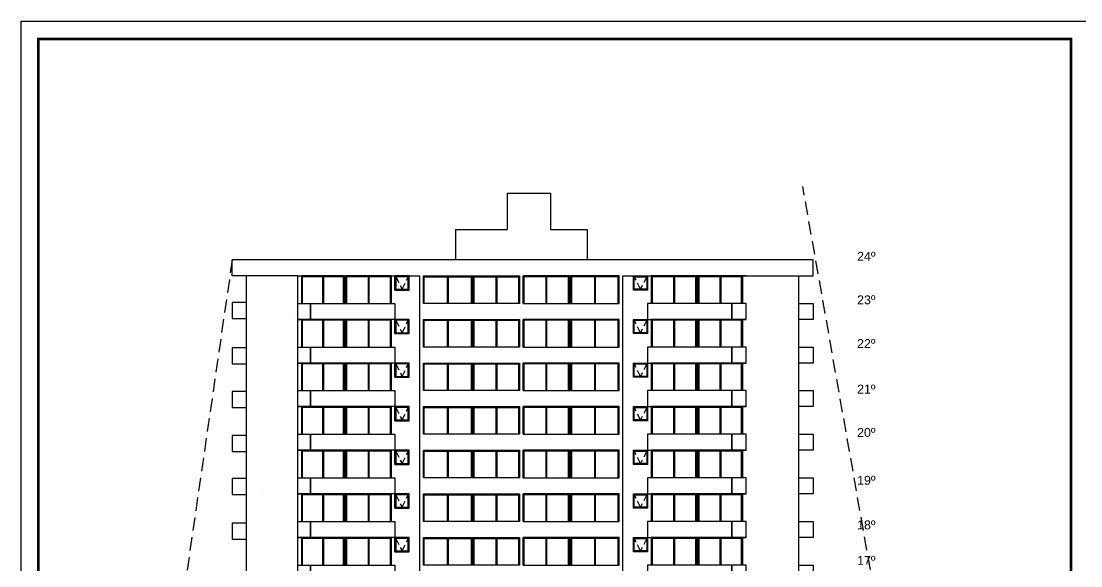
# Model space of a CAD drawing. Header units: millimetres. Extents: x 1217 to 2428, y 234 to 644.
# Drawn here: x 1978.5 to 2038, y 417.3 to 447.9 of the extents above; entities that cross this region are included whole.
import ezdxf

# ---------------------------------------------------------------- set-up
doc = ezdxf.new("R2010")
doc.units = ezdxf.units.MM
doc.linetypes.add('HIDDEN', pattern=[0.375, 0.25, -0.125])
doc.linetypes.add('HIDDEN2', pattern=[0.1875, 0.125, -0.0625])
for name, color, linetype in [('0.1', 251, 'Continuous'), ('0.2', 2, 'Continuous'), ('0.3', 6, 'Continuous'), ('Texto', 1, 'Continuous')]:
    doc.layers.add(name, color=color, linetype=linetype)
doc.styles.get("Standard").update_dxf_attribs({"font": 'arial.ttf'})

msp = doc.modelspace()

# ---------------------------------------------------------------- linework, layer by layer
at = {"layer": '0.1', "ltscale": 3}
msp.add_lwpolyline([(1978.52436, 357.90321), (1978.52436, 447.90321), (2038.52436, 447.90321), (2038.52436, 357.90321), (1978.52436, 357.90321)], dxfattribs=at)
at = {"layer": '0.1', "ltscale": 3, "const_width": 0.15}
msp.add_lwpolyline([(1979.4884, 358.90321), (1979.4884, 446.90321), (2037.4884, 446.90321), (2037.4884, 358.90321)], close=True, dxfattribs=at)
at = {"layer": '0.1', "ltscale": 3, "elevation": 0}
for points in [[(2005.81305, 438.25099), (2005.81305, 436.20099)], [(2005.81305, 438.25099), (2008.26305, 438.25099)], [(2008.26305, 438.25099), (2008.26305, 436.20099)], [(2002.91292, 436.20099), (2002.91292, 434.50099)], [(2002.91292, 436.20099), (2005.81305, 436.20099)], [(2008.26305, 436.20099), (2010.31304, 436.20099)], [(2010.31304, 436.20099), (2010.31304, 434.50099)], [(1996.68438, 432.05099), (1996.68438, 433.60099), (1994.2603, 433.60099), (1994.2603, 432.05099)], [(1995.44734, 433.55099), (1994.3103, 433.55099), (1994.3103, 432.05099)], [(1995.44734, 433.60099), (1995.44734, 432.05099)], [(1996.63438, 432.05099), (1996.63438, 433.55099), (1995.49734, 433.55099)], [(1995.49734, 433.55099), (1995.49734, 432.05099)], [(1999.31586, 432.05099), (1999.31586, 433.60099), (1996.75436, 433.60099), (1996.75436, 432.05099)], [(1998.01011, 433.55099), (1996.80436, 433.55099), (1996.80436, 432.05099)], [(1998.01011, 433.60099), (1998.01011, 432.05099)], [(1999.26586, 432.05099), (1999.26586, 433.55099), (1998.06011, 433.55099)], [(1998.06011, 433.55099), (1998.06011, 432.05099)], [(2001.1154, 432.05099), (2001.1154, 433.60099), (2003.84546, 433.60099), (2003.84546, 432.05099)], [(2001.1654, 432.05099), (2001.1654, 433.55099), (2002.45543, 433.55099)], [(2002.45543, 433.60099), (2002.45543, 432.05099)], [(2002.50543, 433.55099), (2003.79546, 433.55099), (2003.79546, 432.05099)], [(2002.50543, 433.55099), (2002.50543, 432.05099)], [(2003.91546, 432.05099), (2003.91546, 433.60099), (2006.51295, 433.60099), (2006.51295, 432.05099)], [(2003.96546, 432.05099), (2003.96546, 433.55099), (2005.1892, 433.55099)], [(2005.1892, 433.60099), (2005.1892, 432.05099)], [(2005.2392, 433.55099), (2006.46295, 433.55099), (2006.46295, 432.05099)], [(2005.2392, 433.55099), (2005.2392, 432.05099)], [(2009.3105, 432.05099), (2009.3105, 433.60099), (2006.71301, 433.60099), (2006.71301, 432.05099)], [(2007.98675, 433.55099), (2006.76301, 433.55099), (2006.76301, 432.05099)], [(2007.98675, 433.55099), (2007.98675, 432.05099)], [(2008.03675, 433.60099), (2008.03675, 432.05099)], [(2009.2605, 432.05099), (2009.2605, 433.55099), (2008.03675, 433.55099)], [(2012.11056, 432.05099), (2012.11056, 433.60099), (2009.3805, 433.60099), (2009.3805, 432.05099)], [(2010.72053, 433.55099), (2009.4305, 433.55099), (2009.4305, 432.05099)], [(2010.72053, 433.55099), (2010.72053, 432.05099)], [(2010.77053, 433.60099), (2010.77053, 432.05099)], [(2012.06056, 432.05099), (2012.06056, 433.55099), (2010.77053, 433.55099)], [(2016.47011, 432.05099), (2016.47011, 433.60099), (2013.91011, 433.60099), (2013.91011, 432.05099)], [(2015.16511, 433.55099), (2013.96011, 433.55099), (2013.96011, 432.05099)], [(2015.16511, 433.55099), (2015.16511, 432.05099)], [(2015.21511, 433.60099), (2015.21511, 432.05099)], [(2016.42011, 432.05099), (2016.42011, 433.55099), (2015.21511, 433.55099)], [(2019.04003, 432.05099), (2019.04003, 433.60099), (2016.54011, 433.60099), (2016.54011, 432.05099)], [(2017.60887, 433.55099), (2016.59011, 433.55099), (2016.59011, 432.05099)], [(2017.76507, 433.55099), (2016.59011, 433.55099), (2016.59011, 432.05099)], [(2017.76507, 433.55099), (2017.76507, 432.05099)], [(2017.81507, 433.60099), (2017.81507, 432.05099)], [(2018.99003, 432.05099), (2018.99003, 433.55099), (2017.81507, 433.55099)], [(1991.17998, 432.09334), (1990.37795, 432.09334), (1990.37795, 431.19334), (1991.17998, 431.19334)], [(2022.21001, 432.05099), (2023.01204, 432.05099), (2023.01204, 431.15099), (2022.21001, 431.15099)], [(1996.68438, 429.60099), (1996.68438, 431.15099), (1994.2603, 431.15099), (1994.2603, 429.60099)], [(1995.44734, 431.10099), (1994.3103, 431.10099), (1994.3103, 429.60099)], [(1995.44734, 431.15099), (1995.44734, 429.60099)], [(1996.63438, 429.60099), (1996.63438, 431.10099), (1995.49734, 431.10099)], [(1995.49734, 431.10099), (1995.49734, 429.60099)], [(1999.31586, 429.60099), (1999.31586, 431.15099), (1996.75436, 431.15099), (1996.75436, 429.60099)], [(1998.01011, 431.10099), (1996.80436, 431.10099), (1996.80436, 429.60099)], [(1998.01011, 431.15099), (1998.01011, 429.60099)], [(1999.26586, 429.60099), (1999.26586, 431.10099), (1998.06011, 431.10099)], [(1998.06011, 431.10099), (1998.06011, 429.60099)], [(2001.1154, 429.60099), (2001.1154, 431.15099), (2003.84546, 431.15099), (2003.84546, 429.60099)], [(2001.1654, 429.60099), (2001.1654, 431.10099), (2002.45543, 431.10099)], [(2002.45543, 431.15099), (2002.45543, 429.60099)], [(2002.50543, 431.10099), (2003.79546, 431.10099), (2003.79546, 429.60099)], [(2002.50543, 431.10099), (2002.50543, 429.60099)], [(2003.91546, 429.60099), (2003.91546, 431.15099), (2006.51295, 431.15099), (2006.51295, 429.60099)], [(2003.96546, 429.60099), (2003.96546, 431.10099), (2005.1892, 431.10099)], [(2005.1892, 431.15099), (2005.1892, 429.60099)], [(2005.2392, 431.10099), (2006.46295, 431.10099), (2006.46295, 429.60099)], [(2005.2392, 431.10099), (2005.2392, 429.60099)], [(2009.3105, 429.60099), (2009.3105, 431.15099), (2006.71301, 431.15099), (2006.71301, 429.60099)], [(2007.98675, 431.10099), (2006.76301, 431.10099), (2006.76301, 429.60099)], [(2007.98675, 431.10099), (2007.98675, 429.60099)], [(2008.03675, 431.15099), (2008.03675, 429.60099)], [(2009.2605, 429.60099), (2009.2605, 431.10099), (2008.03675, 431.10099)], [(2012.11056, 429.60099), (2012.11056, 431.15099), (2009.3805, 431.15099), (2009.3805, 429.60099)], [(2010.72053, 431.10099), (2009.4305, 431.10099), (2009.4305, 429.60099)], [(2010.72053, 431.10099), (2010.72053, 429.60099)], [(2010.77053, 431.15099), (2010.77053, 429.60099)], [(2012.06056, 429.60099), (2012.06056, 431.10099), (2010.77053, 431.10099)], [(2016.47011, 429.60099), (2016.47011, 431.15099), (2013.91011, 431.15099), (2013.91011, 429.60099)], [(2015.16511, 431.10099), (2013.96011, 431.10099), (2013.96011, 429.60099)], [(2015.16511, 431.10099), (2015.16511, 429.60099)], [(2015.21511, 431.15099), (2015.21511, 429.60099)], [(2016.42011, 429.60099), (2016.42011, 431.10099), (2015.21511, 431.10099)], [(2019.04003, 429.60099), (2019.04003, 431.15099), (2016.54011, 431.15099), (2016.54011, 429.60099)], [(2017.76507, 431.10099), (2016.59011, 431.10099), (2016.59011, 429.60099)], [(2017.76507, 431.10099), (2017.76507, 429.60099)], [(2017.81507, 431.15099), (2017.81507, 429.60099)], [(2018.99003, 429.60099), (2018.99003, 431.10099), (2017.81507, 431.10099)], [(2023.01204, 431.15099), (2022.21001, 431.15099)], [(1991.17998, 429.55124), (1990.37795, 429.55124), (1990.37795, 428.65124), (1991.17998, 428.65124)], [(2022.21001, 429.60099), (2023.01204, 429.60099), (2023.01204, 428.70099), (2022.21001, 428.70099)], [(1996.68438, 427.15099), (1996.68438, 428.70099), (1994.2603, 428.70099), (1994.2603, 427.15099)], [(1995.44734, 428.65099), (1994.3103, 428.65099), (1994.3103, 427.15099)], [(1995.44734, 428.70099), (1995.44734, 427.15099)], [(1996.63438, 427.15099), (1996.63438, 428.65099), (1995.49734, 428.65099)], [(1995.49734, 428.65099), (1995.49734, 427.15099)], [(1999.31586, 427.15099), (1999.31586, 428.70099), (1996.75436, 428.70099), (1996.75436, 427.15099)], [(1998.01011, 428.65099), (1996.80436, 428.65099), (1996.80436, 427.15099)], [(1998.01011, 428.70099), (1998.01011, 427.15099)], [(1999.26586, 427.15099), (1999.26586, 428.65099), (1998.06011, 428.65099)], [(1998.06011, 428.65099), (1998.06011, 427.15099)], [(2001.1154, 427.15099), (2001.1154, 428.70099), (2003.84546, 428.70099), (2003.84546, 427.15099)], [(2001.1654, 427.15099), (2001.1654, 428.65099), (2002.45543, 428.65099)], [(2002.45543, 428.70099), (2002.45543, 427.15099)], [(2002.50543, 428.65099), (2003.79546, 428.65099), (2003.79546, 427.15099)], [(2002.50543, 428.65099), (2002.50543, 427.15099)], [(2003.91546, 427.15099), (2003.91546, 428.70099), (2006.51295, 428.70099), (2006.51295, 427.15099)], [(2003.96546, 427.15099), (2003.96546, 428.65099), (2005.1892, 428.65099)], [(2005.1892, 428.70099), (2005.1892, 427.15099)], [(2005.2392, 428.65099), (2006.46295, 428.65099), (2006.46295, 427.15099)], [(2005.2392, 428.65099), (2005.2392, 427.15099)], [(2009.3105, 427.15099), (2009.3105, 428.70099), (2006.71301, 428.70099), (2006.71301, 427.15099)], [(2007.98675, 428.65099), (2006.76301, 428.65099), (2006.76301, 427.15099)], [(2007.98675, 428.65099), (2007.98675, 427.15099)], [(2008.03675, 428.70099), (2008.03675, 427.15099)], [(2009.2605, 427.15099), (2009.2605, 428.65099), (2008.03675, 428.65099)], [(2012.11056, 427.15099), (2012.11056, 428.70099), (2009.3805, 428.70099), (2009.3805, 427.15099)], [(2010.72053, 428.65099), (2009.4305, 428.65099), (2009.4305, 427.15099)], [(2010.72053, 428.65099), (2010.72053, 427.15099)], [(2010.77053, 428.70099), (2010.77053, 427.15099)], [(2012.06056, 427.15099), (2012.06056, 428.65099), (2010.77053, 428.65099)], [(2016.47011, 427.15099), (2016.47011, 428.70099), (2013.91011, 428.70099), (2013.91011, 427.15099)], [(2015.16511, 428.65099), (2013.96011, 428.65099), (2013.96011, 427.15099)], [(2015.16511, 428.65099), (2015.16511, 427.15099)], [(2015.21511, 428.70099), (2015.21511, 427.15099)], [(2016.42011, 427.15099), (2016.42011, 428.65099), (2015.21511, 428.65099)], [(2019.04003, 427.15099), (2019.04003, 428.70099), (2016.54011, 428.70099), (2016.54011, 427.15099)], [(2017.76507, 428.65099), (2016.59011, 428.65099), (2016.59011, 427.15099)], [(2017.76507, 428.65099), (2017.76507, 427.15099)], [(2017.81507, 428.70099), (2017.81507, 427.15099)], [(2018.99003, 427.15099), (2018.99003, 428.65099), (2017.81507, 428.65099)], [(2023.01204, 428.70099), (2022.21001, 428.70099)], [(1991.17998, 427.10661), (1990.37795, 427.10661), (1990.37795, 426.20661), (1991.17998, 426.20661)], [(2022.21001, 427.15099), (2023.01204, 427.15099), (2023.01204, 426.25099), (2022.21001, 426.25099)], [(1996.68438, 424.70099), (1996.68438, 426.25099), (1994.2603, 426.25099), (1994.2603, 424.70099)], [(1995.44734, 426.20099), (1994.3103, 426.20099), (1994.3103, 424.70099)], [(1995.44734, 426.25099), (1995.44734, 424.70099)], [(1996.63438, 424.70099), (1996.63438, 426.20099), (1995.49734, 426.20099)], [(1995.49734, 426.20099), (1995.49734, 424.70099)], [(1999.31586, 424.70099), (1999.31586, 426.25099), (1996.75436, 426.25099), (1996.75436, 424.70099)], [(1998.01011, 426.20099), (1996.80436, 426.20099), (1996.80436, 424.70099)], [(1998.01011, 426.25099), (1998.01011, 424.70099)], [(1999.26586, 424.70099), (1999.26586, 426.20099), (1998.06011, 426.20099)], [(1998.06011, 426.20099), (1998.06011, 424.70099)], [(2001.1154, 424.70099), (2001.1154, 426.25099), (2003.84546, 426.25099), (2003.84546, 424.70099)], [(2001.1654, 424.70099), (2001.1654, 426.20099), (2002.45543, 426.20099)], [(2002.45543, 426.25099), (2002.45543, 424.70099)], [(2002.50543, 426.20099), (2003.79546, 426.20099), (2003.79546, 424.70099)], [(2002.50543, 426.20099), (2002.50543, 424.70099)], [(2003.91546, 424.70099), (2003.91546, 426.25099), (2006.51295, 426.25099), (2006.51295, 424.70099)], [(2003.96546, 424.70099), (2003.96546, 426.20099), (2005.1892, 426.20099)], [(2005.1892, 426.25099), (2005.1892, 424.70099)], [(2005.2392, 426.20099), (2006.46295, 426.20099), (2006.46295, 424.70099)], [(2005.2392, 426.20099), (2005.2392, 424.70099)], [(2009.3105, 424.70099), (2009.3105, 426.25099), (2006.71301, 426.25099), (2006.71301, 424.70099)], [(2007.98675, 426.20099), (2006.76301, 426.20099), (2006.76301, 424.70099)], [(2007.98675, 426.20099), (2007.98675, 424.70099)], [(2008.03675, 426.25099), (2008.03675, 424.70099)], [(2009.2605, 424.70099), (2009.2605, 426.20099), (2008.03675, 426.20099)], [(2012.11056, 424.70099), (2012.11056, 426.25099), (2009.3805, 426.25099), (2009.3805, 424.70099)], [(2010.72053, 426.20099), (2009.4305, 426.20099), (2009.4305, 424.70099)], [(2010.72053, 426.20099), (2010.72053, 424.70099)], [(2010.77053, 426.25099), (2010.77053, 424.70099)], [(2012.06056, 424.70099), (2012.06056, 426.20099), (2010.77053, 426.20099)], [(2016.47011, 424.70099), (2016.47011, 426.25099), (2013.91011, 426.25099), (2013.91011, 424.70099)], [(2015.16511, 426.20099), (2013.96011, 426.20099), (2013.96011, 424.70099)], [(2015.16511, 426.20099), (2015.16511, 424.70099)], [(2015.21511, 426.25099), (2015.21511, 424.70099)], [(2016.42011, 424.70099), (2016.42011, 426.20099), (2015.21511, 426.20099)], [(2019.04003, 424.70099), (2019.04003, 426.25099), (2016.54011, 426.25099), (2016.54011, 424.70099)], [(2017.76507, 426.20099), (2016.59011, 426.20099), (2016.59011, 424.70099)], [(2017.76507, 426.20099), (2017.76507, 424.70099)], [(2017.81507, 426.25099), (2017.81507, 424.70099)], [(2018.99003, 424.70099), (2018.99003, 426.20099), (2017.81507, 426.20099)], [(2023.01204, 426.25099), (2022.21001, 426.25099)], [(1991.17998, 424.63862), (1990.37795, 424.63862), (1990.37795, 423.73862), (1991.17998, 423.73862)], [(2022.21001, 424.70099), (2023.01204, 424.70099), (2023.01204, 423.80099), (2022.21001, 423.80099)], [(1996.68438, 422.25099), (1996.68438, 423.80099), (1994.2603, 423.80099), (1994.2603, 422.25099)], [(1995.44734, 423.80099), (1995.44734, 422.25099)], [(1999.31586, 422.25099), (1999.31586, 423.80099), (1996.75436, 423.80099), (1996.75436, 422.25099)], [(1998.01011, 423.80099), (1998.01011, 422.25099)], [(2001.1154, 422.25099), (2001.1154, 423.80099), (2003.84546, 423.80099), (2003.84546, 422.25099)], [(2002.45543, 423.80099), (2002.45543, 422.25099)], [(2003.91546, 422.25099), (2003.91546, 423.80099), (2006.51295, 423.80099), (2006.51295, 422.25099)], [(2005.1892, 423.80099), (2005.1892, 422.25099)], [(2009.3105, 422.25099), (2009.3105, 423.80099), (2006.71301, 423.80099), (2006.71301, 422.25099)], [(2008.03675, 423.80099), (2008.03675, 422.25099)], [(2012.11056, 422.25099), (2012.11056, 423.80099), (2009.3805, 423.80099), (2009.3805, 422.25099)], [(2010.77053, 423.80099), (2010.77053, 422.25099)], [(2016.47011, 422.25099), (2016.47011, 423.80099), (2013.91011, 423.80099), (2013.91011, 422.25099)], [(2015.21511, 423.80099), (2015.21511, 422.25099)], [(2019.04003, 422.25099), (2019.04003, 423.80099), (2016.54011, 423.80099), (2016.54011, 422.25099)], [(2017.81507, 423.80099), (2017.81507, 422.25099)], [(2023.01204, 423.80099), (2022.21001, 423.80099)], [(1995.44734, 423.75099), (1994.3103, 423.75099), (1994.3103, 422.25099)], [(1996.63438, 422.25099), (1996.63438, 423.75099), (1995.49734, 423.75099)], [(1995.49734, 423.75099), (1995.49734, 422.25099)], [(1998.01011, 423.75099), (1996.80436, 423.75099), (1996.80436, 422.25099)], [(1999.26586, 422.25099), (1999.26586, 423.75099), (1998.06011, 423.75099)], [(1998.06011, 423.75099), (1998.06011, 422.25099)], [(2001.1654, 422.25099), (2001.1654, 423.75099), (2002.45543, 423.75099)], [(2002.50543, 423.75099), (2003.79546, 423.75099), (2003.79546, 422.25099)], [(2002.50543, 423.75099), (2002.50543, 422.25099)], [(2003.96546, 422.25099), (2003.96546, 423.75099), (2005.1892, 423.75099)], [(2005.2392, 423.75099), (2006.46295, 423.75099), (2006.46295, 422.25099)], [(2005.2392, 423.75099), (2005.2392, 422.25099)], [(2007.98675, 423.75099), (2006.76301, 423.75099), (2006.76301, 422.25099)], [(2007.98675, 423.75099), (2007.98675, 422.25099)], [(2009.2605, 422.25099), (2009.2605, 423.75099), (2008.03675, 423.75099)], [(2010.72053, 423.75099), (2009.4305, 423.75099), (2009.4305, 422.25099)], [(2010.72053, 423.75099), (2010.72053, 422.25099)], [(2012.06056, 422.25099), (2012.06056, 423.75099), (2010.77053, 423.75099)], [(2015.16511, 423.75099), (2013.96011, 423.75099), (2013.96011, 422.25099)], [(2015.16511, 423.75099), (2015.16511, 422.25099)], [(2016.42011, 422.25099), (2016.42011, 423.75099), (2015.21511, 423.75099)], [(2017.76507, 423.75099), (2016.59011, 423.75099), (2016.59011, 422.25099)], [(2017.76507, 423.75099), (2017.76507, 422.25099)], [(2018.99003, 422.25099), (2018.99003, 423.75099), (2017.81507, 423.75099)], [(1991.17998, 422.20918), (1990.37795, 422.20918), (1990.37795, 421.30918), (1991.17998, 421.30918)], [(2022.21001, 422.25099), (2023.01204, 422.25099), (2023.01204, 421.35099), (2022.21001, 421.35099)], [(1996.68438, 419.80099), (1996.68438, 421.35099), (1994.2603, 421.35099), (1994.2603, 419.80099)], [(1995.44734, 421.30099), (1994.3103, 421.30099), (1994.3103, 419.80099)], [(1995.44734, 421.35099), (1995.44734, 419.80099)], [(1996.63438, 419.80099), (1996.63438, 421.30099), (1995.49734, 421.30099)], [(1995.49734, 421.30099), (1995.49734, 419.80099)], [(1999.31586, 419.80099), (1999.31586, 421.35099), (1996.75436, 421.35099), (1996.75436, 419.80099)], [(1998.01011, 421.30099), (1996.80436, 421.30099), (1996.80436, 419.80099)], [(1998.01011, 421.35099), (1998.01011, 419.80099)], [(1999.26586, 419.80099), (1999.26586, 421.30099), (1998.06011, 421.30099)], [(1998.06011, 421.30099), (1998.06011, 419.80099)], [(2001.1154, 419.80099), (2001.1154, 421.35099), (2003.84546, 421.35099), (2003.84546, 419.80099)], [(2001.1654, 419.80099), (2001.1654, 421.30099), (2002.45543, 421.30099)], [(2002.45543, 421.35099), (2002.45543, 419.80099)], [(2002.50543, 421.30099), (2003.79546, 421.30099), (2003.79546, 419.80099)], [(2002.50543, 421.30099), (2002.50543, 419.80099)], [(2003.91546, 419.80099), (2003.91546, 421.35099), (2006.51295, 421.35099), (2006.51295, 419.80099)], [(2003.96546, 419.80099), (2003.96546, 421.30099), (2005.1892, 421.30099)], [(2005.1892, 421.35099), (2005.1892, 419.80099)], [(2005.2392, 421.30099), (2006.46295, 421.30099), (2006.46295, 419.80099)], [(2005.2392, 421.30099), (2005.2392, 419.80099)], [(2009.3105, 419.80099), (2009.3105, 421.35099), (2006.71301, 421.35099), (2006.71301, 419.80099)], [(2007.98675, 421.30099), (2006.76301, 421.30099), (2006.76301, 419.80099)], [(2007.98675, 421.30099), (2007.98675, 419.80099)], [(2008.03675, 421.35099), (2008.03675, 419.80099)], [(2009.2605, 419.80099), (2009.2605, 421.30099), (2008.03675, 421.30099)], [(2012.11056, 419.80099), (2012.11056, 421.35099), (2009.3805, 421.35099), (2009.3805, 419.80099)], [(2010.72053, 421.30099), (2009.4305, 421.30099), (2009.4305, 419.80099)], [(2010.72053, 421.30099), (2010.72053, 419.80099)], [(2010.77053, 421.35099), (2010.77053, 419.80099)], [(2012.06056, 419.80099), (2012.06056, 421.30099), (2010.77053, 421.30099)], [(2016.47011, 419.80099), (2016.47011, 421.35099), (2013.91011, 421.35099), (2013.91011, 419.80099)], [(2015.16511, 421.30099), (2013.96011, 421.30099), (2013.96011, 419.80099)], [(2015.16511, 421.30099), (2015.16511, 419.80099)], [(2015.21511, 421.35099), (2015.21511, 419.80099)], [(2016.42011, 419.80099), (2016.42011, 421.30099), (2015.21511, 421.30099)], [(2019.04003, 419.80099), (2019.04003, 421.35099), (2016.54011, 421.35099), (2016.54011, 419.80099)], [(2017.76507, 421.30099), (2016.59011, 421.30099), (2016.59011, 419.80099)], [(2017.76507, 421.30099), (2017.76507, 419.80099)], [(2017.81507, 421.35099), (2017.81507, 419.80099)], [(2018.99003, 419.80099), (2018.99003, 421.30099), (2017.81507, 421.30099)], [(2023.01204, 421.35099), (2022.21001, 421.35099)], [(1991.17998, 419.69914), (1990.37795, 419.69914), (1990.37795, 418.79914), (1991.17998, 418.79914)], [(2022.21001, 419.80099), (2023.01204, 419.80099), (2023.01204, 418.90099), (2022.21001, 418.90099)], [(1996.68438, 417.35099), (1996.68438, 418.90099), (1994.2603, 418.90099), (1994.2603, 417.35099)], [(1995.44734, 418.85099), (1994.3103, 418.85099), (1994.3103, 417.35099)], [(1995.44734, 418.90099), (1995.44734, 417.35099)], [(1996.63438, 417.35099), (1996.63438, 418.85099), (1995.49734, 418.85099)], [(1995.49734, 418.85099), (1995.49734, 417.35099)], [(1999.31586, 417.35099), (1999.31586, 418.90099), (1996.75436, 418.90099), (1996.75436, 417.35099)], [(1998.01011, 418.85099), (1996.80436, 418.85099), (1996.80436, 417.35099)], [(1998.01011, 418.90099), (1998.01011, 417.35099)], [(1999.26586, 417.35099), (1999.26586, 418.85099), (1998.06011, 418.85099)], [(1998.06011, 418.85099), (1998.06011, 417.35099)], [(2001.1154, 417.35099), (2001.1154, 418.90099), (2003.84546, 418.90099), (2003.84546, 417.35099)], [(2001.1654, 417.35099), (2001.1654, 418.85099), (2002.45543, 418.85099)], [(2002.45543, 418.90099), (2002.45543, 417.35099)], [(2002.50543, 418.85099), (2003.79546, 418.85099), (2003.79546, 417.35099)], [(2002.50543, 418.85099), (2002.50543, 417.35099)], [(2003.91546, 417.35099), (2003.91546, 418.90099), (2006.51295, 418.90099), (2006.51295, 417.35099)], [(2003.96546, 417.35099), (2003.96546, 418.85099), (2005.1892, 418.85099)], [(2005.1892, 418.90099), (2005.1892, 417.35099)], [(2005.2392, 418.85099), (2006.46295, 418.85099), (2006.46295, 417.35099)], [(2005.2392, 418.85099), (2005.2392, 417.35099)], [(2009.3105, 417.35099), (2009.3105, 418.90099), (2006.71301, 418.90099), (2006.71301, 417.35099)], [(2007.98675, 418.85099), (2006.76301, 418.85099), (2006.76301, 417.35099)], [(2007.98675, 418.85099), (2007.98675, 417.35099)], [(2008.03675, 418.90099), (2008.03675, 417.35099)], [(2009.2605, 417.35099), (2009.2605, 418.85099), (2008.03675, 418.85099)], [(2012.11056, 417.35099), (2012.11056, 418.90099), (2009.3805, 418.90099), (2009.3805, 417.35099)], [(2010.72053, 418.85099), (2009.4305, 418.85099), (2009.4305, 417.35099)], [(2010.72053, 418.85099), (2010.72053, 417.35099)], [(2010.77053, 418.90099), (2010.77053, 417.35099)], [(2012.06056, 417.35099), (2012.06056, 418.85099), (2010.77053, 418.85099)], [(2016.47011, 417.35099), (2016.47011, 418.90099), (2013.91011, 418.90099), (2013.91011, 417.35099)], [(2015.16511, 418.85099), (2013.96011, 418.85099), (2013.96011, 417.35099)], [(2015.16511, 418.85099), (2015.16511, 417.35099)], [(2015.21511, 418.90099), (2015.21511, 417.35099)], [(2016.42011, 417.35099), (2016.42011, 418.85099), (2015.21511, 418.85099)], [(2019.04003, 417.35099), (2019.04003, 418.90099), (2016.54011, 418.90099), (2016.54011, 417.35099)], [(2017.76507, 418.85099), (2016.59011, 418.85099), (2016.59011, 417.35099)], [(2017.76507, 418.85099), (2017.76507, 417.35099)], [(2017.81507, 418.90099), (2017.81507, 417.35099)], [(2018.99003, 417.35099), (2018.99003, 418.85099), (2017.81507, 418.85099)], [(2023.01204, 418.90099), (2022.21001, 418.90099)], [(2022.21001, 417.35099), (2023.01204, 417.35099), (2023.01204, 416.45099), (2022.21001, 416.45099)]]:
    msp.add_lwpolyline(points, dxfattribs=at)
at = {"layer": '0.1', "linetype": 'HIDDEN2', "ltscale": 3, "elevation": 0}
for points in [[(1999.56586, 433.55099), (1999.91579, 432.85099), (2000.26571, 433.55099)], [(2013.66011, 433.55099), (2013.31018, 432.85099), (2012.96026, 433.55099)], [(1999.56586, 431.10099), (1999.91579, 430.40099), (2000.26571, 431.10099)], [(2013.66011, 431.10099), (2013.31018, 430.40099), (2012.96026, 431.10099)], [(1999.56586, 428.65099), (1999.91579, 427.95099), (2000.26571, 428.65099)], [(2013.66011, 428.65099), (2013.31018, 427.95099), (2012.96026, 428.65099)], [(1999.56586, 426.20099), (1999.91579, 425.50099), (2000.26571, 426.20099)], [(2013.66011, 426.20099), (2013.31018, 425.50099), (2012.96026, 426.20099)], [(1999.56586, 423.75099), (1999.91579, 423.05099), (2000.26571, 423.75099)], [(2013.66011, 423.75099), (2013.31018, 423.05099), (2012.96026, 423.75099)], [(1999.56586, 421.30099), (1999.91579, 420.60099), (2000.26571, 421.30099)], [(2013.66011, 421.30099), (2013.31018, 420.60099), (2012.96026, 421.30099)], [(1999.56586, 418.85099), (1999.91579, 418.15099), (2000.26571, 418.85099)], [(2013.66011, 418.85099), (2013.31018, 418.15099), (2012.96026, 418.85099)]]:
    msp.add_lwpolyline(points, dxfattribs=at)
at = {"layer": '0.2', "linetype": 'HIDDEN', "ltscale": 3}
msp.add_line((1990.37795, 434.50099, 0), (1983.49795, 387.17098, 0), dxfattribs=at)
at = {"layer": '0.2', "ltscale": 3}
for p, q in [((1991.17998, 417.35099, 0), (1991.17998, 433.58981, 0)), ((1991.17998, 431.19334, 0), (1991.17998, 431.19334, 0)), ((1991.17998, 431.19334, 0), (1991.17998, 431.19334, 0)), ((1993.78502, 431.15099, 0), (1993.78502, 431.15099, 0)), ((1991.17998, 428.65124, 0), (1991.17998, 428.65124, 0)), ((1991.17998, 428.65124, 0), (1991.17998, 428.65124, 0)), ((1991.17998, 426.20661, 0), (1991.17998, 426.20661, 0)), ((1991.17998, 426.20661, 0), (1991.17998, 426.20661, 0)), ((1991.17998, 423.73862, 0), (1991.17998, 423.73862, 0)), ((1991.17998, 423.73862, 0), (1991.17998, 423.73862, 0)), ((1991.17998, 421.30918, 0), (1991.17998, 421.30918, 0)), ((1991.17998, 421.30918, 0), (1991.17998, 421.30918, 0)), ((1992.05701, 421.35099, 0), (1992.05701, 421.35099, 0)), ((1991.17998, 418.79914, 0), (1991.17998, 418.79914, 0)), ((1991.17998, 418.79914, 0), (1991.17998, 418.79914, 0)), ((1991.17998, 414.00099, 0), (1991.17998, 417.35099, 0))]:
    msp.add_line(p, q, dxfattribs=at)
at = {"layer": '0.2', "linetype": 'HIDDEN', "ltscale": 3, "elevation": 0}
msp.add_lwpolyline([(2031.49986, 387.17099), (2022.42783, 438.62099)], dxfattribs=at)
at = {"layer": '0.2', "ltscale": 3, "elevation": 0}
for points in [[(1994.06033, 434.50099), (1993.78502, 434.50099)], [(1994.06033, 433.60099), (1994.2603, 433.60099), (1994.2603, 432.05099)], [(1994.06033, 432.05099), (1994.06033, 433.60099)], [(1996.68438, 432.05099), (1996.68438, 433.60099)], [(1996.75436, 432.05099), (1996.75436, 433.60099)], [(1999.51586, 432.80099), (2000.31571, 432.80099), (2000.31571, 433.60099), (1999.51586, 433.60099), (1999.51586, 432.80099)], [(1999.51586, 432.80099), (1999.51586, 433.60099)], [(2003.84546, 432.05099), (2003.84546, 433.60099)], [(2003.91546, 432.05099), (2003.91546, 433.60099)], [(2009.3105, 432.05099), (2009.3105, 433.60099)], [(2009.3805, 432.05099), (2009.3805, 433.60099)], [(2013.71011, 432.80099), (2012.91026, 432.80099), (2012.91026, 433.60099), (2013.71011, 433.60099), (2013.71011, 432.80099)], [(2013.71011, 432.80099), (2013.71011, 433.60099)], [(2013.91011, 433.60099), (2013.91011, 432.05099)], [(2016.54011, 432.05099), (2016.54011, 433.60099), (2016.47011, 433.60099), (2016.47011, 432.05099)], [(2019.24003, 433.60099), (2019.04003, 433.60099), (2019.04003, 432.05099)], [(2022.21001, 431.15099), (2022.21001, 431.15099), (2022.21001, 431.15099), (2022.21001, 433.60099)], [(1994.06033, 431.15099), (1994.06033, 432.05099), (1994.77666, 432.05099), (1994.77666, 431.15099), (1994.06033, 431.15099)], [(2019.24003, 431.15099), (2019.24003, 432.05099), (2018.44007, 432.05099), (2018.44007, 431.15099), (2019.24003, 431.15099)], [(1994.06033, 431.15099), (1994.2603, 431.15099), (1994.2603, 429.60099)], [(1994.06033, 429.60099), (1994.06033, 431.15099)], [(1996.68438, 429.60099), (1996.68438, 431.15099)], [(1996.75436, 429.60099), (1996.75436, 431.15099)], [(1999.51586, 430.35099), (2000.31571, 430.35099), (2000.31571, 431.15099), (1999.51586, 431.15099), (1999.51586, 430.35099)], [(1999.51586, 430.35099), (1999.51586, 431.15099)], [(2003.84546, 429.60099), (2003.84546, 431.15099)], [(2003.91546, 429.60099), (2003.91546, 431.15099)], [(2009.3105, 429.60099), (2009.3105, 431.15099)], [(2009.3805, 429.60099), (2009.3805, 431.15099)], [(2013.71011, 430.35099), (2012.91026, 430.35099), (2012.91026, 431.15099), (2013.71011, 431.15099), (2013.71011, 430.35099)], [(2013.71011, 430.35099), (2013.71011, 431.15099)], [(2013.91011, 431.15099), (2013.91011, 429.60099)], [(2016.54011, 429.60099), (2016.54011, 431.15099), (2016.47011, 431.15099), (2016.47011, 429.60099)], [(2019.24003, 431.15099), (2019.04003, 431.15099), (2019.04003, 429.60099)], [(2022.21001, 428.70099), (2022.21001, 428.70099), (2022.21001, 428.70099), (2022.21001, 431.15099)], [(1994.06033, 428.70099), (1994.06033, 429.60099), (1994.77666, 429.60099), (1994.77666, 428.70099), (1994.06033, 428.70099)], [(2019.24003, 428.70099), (2019.24003, 429.60099), (2018.44007, 429.60099), (2018.44007, 428.70099), (2019.24003, 428.70099)], [(2022.21001, 428.70099), (2022.21001, 428.70099), (2022.21001, 428.70099), (2022.21001, 429.60099)], [(1994.06033, 428.70099), (1994.2603, 428.70099), (1994.2603, 427.15099)], [(1994.06033, 427.15099), (1994.06033, 428.70099)], [(1996.68438, 427.15099), (1996.68438, 428.70099)], [(1996.75436, 427.15099), (1996.75436, 428.70099)], [(1999.51586, 427.90099), (2000.31571, 427.90099), (2000.31571, 428.70099), (1999.51586, 428.70099), (1999.51586, 427.90099)], [(1999.51586, 427.90099), (1999.51586, 428.70099)], [(2003.84546, 427.15099), (2003.84546, 428.70099)], [(2003.91546, 427.15099), (2003.91546, 428.70099)], [(2009.3105, 427.15099), (2009.3105, 428.70099)], [(2009.3805, 427.15099), (2009.3805, 428.70099)], [(2013.71011, 427.90099), (2012.91026, 427.90099), (2012.91026, 428.70099), (2013.71011, 428.70099), (2013.71011, 427.90099)], [(2013.71011, 427.90099), (2013.71011, 428.70099)], [(2013.91011, 428.70099), (2013.91011, 427.15099)], [(2016.54011, 427.15099), (2016.54011, 428.70099), (2016.47011, 428.70099), (2016.47011, 427.15099)], [(2019.24003, 428.70099), (2019.04003, 428.70099), (2019.04003, 427.15099)], [(2022.21001, 426.25099), (2022.21001, 426.25099), (2022.21001, 426.25099), (2022.21001, 428.70099)], [(1994.06033, 426.25099), (1994.06033, 427.15099), (1994.77666, 427.15099), (1994.77666, 426.25099), (1994.06033, 426.25099)], [(2019.24003, 426.25099), (2019.24003, 427.15099), (2018.44007, 427.15099), (2018.44007, 426.25099), (2019.24003, 426.25099)], [(2022.21001, 426.25099), (2022.21001, 426.25099), (2022.21001, 426.25099), (2022.21001, 427.15099)], [(1994.06033, 426.25099), (1994.2603, 426.25099), (1994.2603, 424.70099)], [(1994.06033, 424.70099), (1994.06033, 426.25099)], [(1996.68438, 424.70099), (1996.68438, 426.25099)], [(1996.75436, 424.70099), (1996.75436, 426.25099)], [(1999.51586, 425.45099), (2000.31571, 425.45099), (2000.31571, 426.25099), (1999.51586, 426.25099), (1999.51586, 425.45099)], [(1999.51586, 425.45099), (1999.51586, 426.25099)], [(2003.84546, 424.70099), (2003.84546, 426.25099)], [(2003.91546, 424.70099), (2003.91546, 426.25099)], [(2009.3105, 424.70099), (2009.3105, 426.25099)], [(2009.3805, 424.70099), (2009.3805, 426.25099)], [(2013.71011, 425.45099), (2012.91026, 425.45099), (2012.91026, 426.25099), (2013.71011, 426.25099), (2013.71011, 425.45099)], [(2013.71011, 425.45099), (2013.71011, 426.25099)], [(2013.91011, 426.25099), (2013.91011, 424.70099)], [(2016.54011, 424.70099), (2016.54011, 426.25099), (2016.47011, 426.25099), (2016.47011, 424.70099)], [(2019.24003, 426.25099), (2019.04003, 426.25099), (2019.04003, 424.70099)], [(2022.21001, 423.80099), (2022.21001, 423.80099), (2022.21001, 423.80099), (2022.21001, 426.25099)], [(1994.06033, 423.80099), (1994.06033, 424.70099), (1994.77666, 424.70099), (1994.77666, 423.80099), (1994.06033, 423.80099)], [(2019.24003, 423.80099), (2019.24003, 424.70099), (2018.44007, 424.70099), (2018.44007, 423.80099), (2019.24003, 423.80099)], [(2022.21001, 423.80099), (2022.21001, 423.80099), (2022.21001, 423.80099), (2022.21001, 424.70099)], [(1994.06033, 423.80099), (1994.2603, 423.80099), (1994.2603, 422.25099)], [(1994.06033, 422.25099), (1994.06033, 423.80099)], [(1996.68438, 422.25099), (1996.68438, 423.80099)], [(1996.75436, 422.25099), (1996.75436, 423.80099)], [(1999.51586, 423.00099), (2000.31571, 423.00099), (2000.31571, 423.80099), (1999.51586, 423.80099), (1999.51586, 423.00099)], [(1999.51586, 423.00099), (1999.51586, 423.80099)], [(2003.84546, 422.25099), (2003.84546, 423.80099)], [(2003.91546, 422.25099), (2003.91546, 423.80099)], [(2009.3105, 422.25099), (2009.3105, 423.80099)], [(2009.3805, 422.25099), (2009.3805, 423.80099)], [(2013.71011, 423.00099), (2012.91026, 423.00099), (2012.91026, 423.80099), (2013.71011, 423.80099), (2013.71011, 423.00099)], [(2013.71011, 423.00099), (2013.71011, 423.80099)], [(2013.91011, 423.80099), (2013.91011, 422.25099)], [(2016.54011, 422.25099), (2016.54011, 423.80099), (2016.47011, 423.80099), (2016.47011, 422.25099)], [(2019.24003, 423.80099), (2019.04003, 423.80099), (2019.04003, 422.25099)], [(2022.21001, 421.35099), (2022.21001, 421.35099), (2022.21001, 421.35099), (2022.21001, 423.80099)], [(1994.06033, 421.35099), (1994.06033, 422.25099), (1994.77666, 422.25099), (1994.77666, 421.35099), (1994.06033, 421.35099)], [(2019.24003, 421.35099), (2019.24003, 422.25099), (2018.44007, 422.25099), (2018.44007, 421.35099), (2019.24003, 421.35099)], [(2022.21001, 421.35099), (2022.21001, 421.35099), (2022.21001, 421.35099), (2022.21001, 422.25099)], [(1994.06033, 421.35099), (1994.2603, 421.35099), (1994.2603, 419.80099)], [(1994.06033, 419.80099), (1994.06033, 421.35099)], [(1996.68438, 419.80099), (1996.68438, 421.35099)], [(1996.75436, 419.80099), (1996.75436, 421.35099)], [(1999.51586, 420.55099), (2000.31571, 420.55099), (2000.31571, 421.35099), (1999.51586, 421.35099), (1999.51586, 420.55099)], [(1999.51586, 420.55099), (1999.51586, 421.35099)], [(2003.84546, 419.80099), (2003.84546, 421.35099)], [(2003.91546, 419.80099), (2003.91546, 421.35099)], [(2009.3105, 419.80099), (2009.3105, 421.35099)], [(2009.3805, 419.80099), (2009.3805, 421.35099)], [(2013.71011, 420.55099), (2012.91026, 420.55099), (2012.91026, 421.35099), (2013.71011, 421.35099), (2013.71011, 420.55099)], [(2013.71011, 420.55099), (2013.71011, 421.35099)], [(2013.91011, 421.35099), (2013.91011, 419.80099)], [(2016.54011, 419.80099), (2016.54011, 421.35099), (2016.47011, 421.35099), (2016.47011, 419.80099)], [(2019.24003, 421.35099), (2019.04003, 421.35099), (2019.04003, 419.80099)], [(2022.21001, 418.90099), (2022.21001, 418.90099), (2022.21001, 418.90099), (2022.21001, 421.35099)], [(1994.06033, 418.90099), (1994.06033, 419.80099), (1994.77666, 419.80099), (1994.77666, 418.90099), (1994.06033, 418.90099)], [(2019.24003, 418.90099), (2019.24003, 419.80099), (2018.44007, 419.80099), (2018.44007, 418.90099), (2019.24003, 418.90099)], [(1994.06033, 418.90099), (1994.2603, 418.90099), (1994.2603, 417.35099)], [(1994.06033, 417.35099), (1994.06033, 418.90099)], [(1996.68438, 417.35099), (1996.68438, 418.90099)], [(1996.75436, 417.35099), (1996.75436, 418.90099)], [(1999.51586, 418.10099), (2000.31571, 418.10099), (2000.31571, 418.90099), (1999.51586, 418.90099), (1999.51586, 418.10099)], [(1999.51586, 418.10099), (1999.51586, 418.90099)], [(2003.84546, 417.35099), (2003.84546, 418.90099)], [(2003.91546, 417.35099), (2003.91546, 418.90099)], [(2009.3105, 417.35099), (2009.3105, 418.90099)], [(2009.3805, 417.35099), (2009.3805, 418.90099)], [(2013.71011, 418.10099), (2012.91026, 418.10099), (2012.91026, 418.90099), (2013.71011, 418.90099), (2013.71011, 418.10099)], [(2013.71011, 418.10099), (2013.71011, 418.90099)], [(2013.91011, 418.90099), (2013.91011, 417.35099)], [(2016.54011, 417.35099), (2016.54011, 418.90099), (2016.47011, 418.90099), (2016.47011, 417.35099)], [(2019.24003, 418.90099), (2019.04003, 418.90099), (2019.04003, 417.35099)], [(2022.21001, 416.45099), (2022.21001, 416.45099), (2022.21001, 416.45099), (2022.21001, 418.90099)], [(1994.06033, 416.45099), (1994.06033, 417.35099), (1994.77666, 417.35099), (1994.77666, 416.45099), (1994.06033, 416.45099)], [(2019.24003, 416.45099), (2019.24003, 417.35099), (2018.44007, 417.35099), (2018.44007, 416.45099), (2019.24003, 416.45099)]]:
    msp.add_lwpolyline(points, dxfattribs=at)
for points in [[(1999.56586, 432.85099), (2000.26571, 432.85099), (2000.26571, 433.55099), (1999.56586, 433.55099)], [(2013.66011, 432.85099), (2012.96026, 432.85099), (2012.96026, 433.55099), (2013.66011, 433.55099)], [(1999.56586, 430.40099), (2000.26571, 430.40099), (2000.26571, 431.10099), (1999.56586, 431.10099)], [(2013.66011, 430.40099), (2012.96026, 430.40099), (2012.96026, 431.10099), (2013.66011, 431.10099)], [(1999.56586, 427.95099), (2000.26571, 427.95099), (2000.26571, 428.65099), (1999.56586, 428.65099)], [(2013.66011, 427.95099), (2012.96026, 427.95099), (2012.96026, 428.65099), (2013.66011, 428.65099)], [(1999.56586, 425.50099), (2000.26571, 425.50099), (2000.26571, 426.20099), (1999.56586, 426.20099)], [(2013.66011, 425.50099), (2012.96026, 425.50099), (2012.96026, 426.20099), (2013.66011, 426.20099)], [(1999.56586, 423.05099), (2000.26571, 423.05099), (2000.26571, 423.75099), (1999.56586, 423.75099)], [(2013.66011, 423.05099), (2012.96026, 423.05099), (2012.96026, 423.75099), (2013.66011, 423.75099)], [(1999.56586, 420.60099), (2000.26571, 420.60099), (2000.26571, 421.30099), (1999.56586, 421.30099)], [(2013.66011, 420.60099), (2012.96026, 420.60099), (2012.96026, 421.30099), (2013.66011, 421.30099)], [(1999.56586, 418.15099), (2000.26571, 418.15099), (2000.26571, 418.85099), (1999.56586, 418.85099)], [(2013.66011, 418.15099), (2012.96026, 418.15099), (2012.96026, 418.85099), (2013.66011, 418.85099)]]:
    msp.add_lwpolyline(points, close=True, dxfattribs=at)
at = {"layer": '0.3', "ltscale": 3}
for p, q in [((1994.06033, 434.50099, 0), (1990.37795, 434.50099, 0)), ((1990.37795, 433.60099, 0), (1990.37795, 434.50099, 0)), ((2023.01204, 434.50099, 0), (1994.06033, 434.50099, 0)), ((1994.06033, 433.60099, 0), (1990.37795, 433.60099, 0)), ((2012.31055, 433.60099, 0), (2023.01204, 433.60099, 0))]:
    msp.add_line(p, q, dxfattribs=at)
at = {"layer": '0.3', "ltscale": 3, "elevation": 0}
for points in [[(2023.01204, 433.60099), (2023.01204, 434.50099)], [(1994.06033, 433.60099), (2000.91541, 433.60099)], [(2000.91541, 431.15099), (2000.91541, 433.60099)], [(2000.91541, 431.15099), (2000.91541, 433.60099)], [(2001.1154, 432.05099), (2001.1154, 433.60099)], [(2001.1154, 433.60099), (2006.51302, 433.60099)], [(2006.51295, 432.05099), (2006.51295, 433.60099)], [(2006.51302, 432.05099), (2006.51302, 433.60099)], [(2006.71294, 432.05099), (2006.71294, 433.60099)], [(2006.71294, 433.60099), (2012.11056, 433.60099)], [(2012.11056, 432.05099), (2012.11056, 433.60099)], [(2012.31055, 431.15099), (2012.31055, 433.60099)], [(2006.51295, 432.05099), (2001.1154, 432.05099)], [(2006.71301, 432.05099), (2012.11056, 432.05099)], [(2000.91541, 428.70099), (2000.91541, 431.15099)], [(2000.91541, 428.70099), (2000.91541, 431.15099)], [(2001.1154, 429.60099), (2001.1154, 431.15099)], [(2001.1154, 431.15099), (2006.51295, 431.15099)], [(2006.51295, 429.60099), (2006.51295, 431.15099)], [(2006.51302, 429.60099), (2006.51302, 431.15099)], [(2006.71294, 429.60099), (2006.71294, 431.15099)], [(2012.11056, 431.15099), (2006.71301, 431.15099)], [(2012.11056, 429.60099), (2012.11056, 431.15099)], [(2012.31055, 428.70099), (2012.31055, 431.15099)], [(2006.51295, 429.60099), (2001.1154, 429.60099)], [(2006.71301, 429.60099), (2012.11056, 429.60099)], [(2000.91541, 426.25099), (2000.91541, 428.70099)], [(2000.91541, 426.25099), (2000.91541, 428.70099)], [(2001.1154, 427.15099), (2001.1154, 428.70099)], [(2001.1154, 428.70099), (2006.51295, 428.70099)], [(2006.51295, 427.15099), (2006.51295, 428.70099)], [(2006.51302, 427.15099), (2006.51302, 428.70099)], [(2006.71294, 427.15099), (2006.71294, 428.70099)], [(2012.11056, 428.70099), (2006.71301, 428.70099)], [(2012.11056, 427.15099), (2012.11056, 428.70099)], [(2012.31055, 426.25099), (2012.31055, 428.70099)], [(2006.51295, 427.15099), (2001.1154, 427.15099)], [(2006.71301, 427.15099), (2012.11056, 427.15099)], [(2000.91541, 423.80099), (2000.91541, 426.25099)], [(2001.1154, 424.70099), (2001.1154, 426.25099)], [(2001.1154, 426.25099), (2006.51295, 426.25099)], [(2006.51295, 424.70099), (2006.51295, 426.25099)], [(2006.51302, 424.70099), (2006.51302, 426.25099)], [(2006.71294, 424.70099), (2006.71294, 426.25099)], [(2012.11056, 426.25099), (2006.71301, 426.25099)], [(2012.11056, 424.70099), (2012.11056, 426.25099)], [(2012.31055, 423.80099), (2012.31055, 426.25099)], [(2006.51295, 424.70099), (2001.1154, 424.70099)], [(2006.71301, 424.70099), (2012.11056, 424.70099)], [(2000.91541, 421.35099), (2000.91541, 423.80099)], [(2001.1154, 422.25099), (2001.1154, 423.80099)], [(2001.1154, 423.80099), (2006.51295, 423.80099)], [(2006.51295, 422.25099), (2006.51295, 423.80099)], [(2006.51302, 422.25099), (2006.51302, 423.80099)], [(2006.71294, 422.25099), (2006.71294, 423.80099)], [(2012.11056, 423.80099), (2006.71301, 423.80099)], [(2012.11056, 422.25099), (2012.11056, 423.80099)], [(2012.31055, 421.35099), (2012.31055, 423.80099)], [(2006.51295, 422.25099), (2001.1154, 422.25099)], [(2006.71301, 422.25099), (2012.11056, 422.25099)], [(2000.91541, 418.90099), (2000.91541, 421.35099)], [(2001.1154, 419.80099), (2001.1154, 421.35099)], [(2001.1154, 421.35099), (2006.51295, 421.35099)], [(2006.51295, 419.80099), (2006.51295, 421.35099)], [(2006.51302, 419.80099), (2006.51302, 421.35099)], [(2006.71294, 419.80099), (2006.71294, 421.35099)], [(2012.11056, 421.35099), (2006.71301, 421.35099)], [(2012.11056, 419.80099), (2012.11056, 421.35099)], [(2012.31055, 418.90099), (2012.31055, 421.35099)], [(2006.51295, 419.80099), (2001.1154, 419.80099)], [(2006.71301, 419.80099), (2012.11056, 419.80099)], [(2000.91541, 416.45099), (2000.91541, 418.90099)], [(2001.1154, 417.35099), (2001.1154, 418.90099)], [(2001.1154, 418.90099), (2006.51295, 418.90099)], [(2006.51295, 417.35099), (2006.51295, 418.90099)], [(2006.51302, 417.35099), (2006.51302, 418.90099)], [(2006.71294, 417.35099), (2006.71294, 418.90099)], [(2012.11056, 418.90099), (2006.71301, 418.90099)], [(2012.11056, 417.35099), (2012.11056, 418.90099)], [(2012.31055, 416.45099), (2012.31055, 418.90099)], [(2006.51295, 417.35099), (2001.1154, 417.35099)], [(2006.71301, 417.35099), (2012.11056, 417.35099)]]:
    msp.add_lwpolyline(points, dxfattribs=at)
for points in [[(1994.77686, 432.05099), (1999.51585, 432.05099), (1999.51585, 431.15099), (1994.77686, 431.15099)], [(2018.44007, 432.05099), (2013.71011, 432.05099), (2013.71011, 431.15099), (2018.44007, 431.15099)], [(1994.77686, 429.60099), (1999.51585, 429.60099), (1999.51585, 428.70099), (1994.77686, 428.70099)], [(2018.44007, 429.60099), (2013.71011, 429.60099), (2013.71011, 428.70099), (2018.44007, 428.70099)], [(1994.77686, 427.15099), (1999.51585, 427.15099), (1999.51585, 426.25099), (1994.77686, 426.25099)], [(2018.44007, 427.15099), (2013.71011, 427.15099), (2013.71011, 426.25099), (2018.44007, 426.25099)], [(1994.77686, 424.70099), (1999.51585, 424.70099), (1999.51585, 423.80099), (1994.77686, 423.80099)], [(2018.44007, 424.70099), (2013.71011, 424.70099), (2013.71011, 423.80099), (2018.44007, 423.80099)], [(1994.77686, 422.25099), (1999.51585, 422.25099), (1999.51585, 421.35099), (1994.77686, 421.35099)], [(2018.44007, 422.25099), (2013.71011, 422.25099), (2013.71011, 421.35099), (2018.44007, 421.35099)], [(1994.77686, 419.80099), (1999.51585, 419.80099), (1999.51585, 418.90099), (1994.77686, 418.90099)], [(2018.44007, 419.80099), (2013.71011, 419.80099), (2013.71011, 418.90099), (2018.44007, 418.90099)], [(1994.77686, 417.35099), (1999.51585, 417.35099), (1999.51585, 416.45099), (1994.77686, 416.45099)], [(2018.44007, 417.35099), (2013.71011, 417.35099), (2013.71011, 416.45099), (2018.44007, 416.45099)]]:
    msp.add_lwpolyline(points, close=True, dxfattribs=at)

# ---------------------------------------------------------------- texts
at = {"layer": 'Texto', "char_height": 0.5, "width": 0.4782903, "attachment_point": 5}
for s, insert in [('24º', (2025.99268, 434.69636, 0)), ('23º', (2025.99268, 432.24636, 0)), ('22º', (2025.99268, 429.79636, 0)), ('21º', (2025.99268, 427.23769, 0)), ('20º', (2025.99268, 424.79715, 0)), ('19º', (2025.99268, 422.10969, 0)), ('18º', (2025.99268, 419.60346, 0)), ('17º', (2025.99268, 417.61658, 0))]:
    msp.add_mtext(s, dxfattribs=dict(at, insert=insert))

doc.saveas('drawing.dxf')
